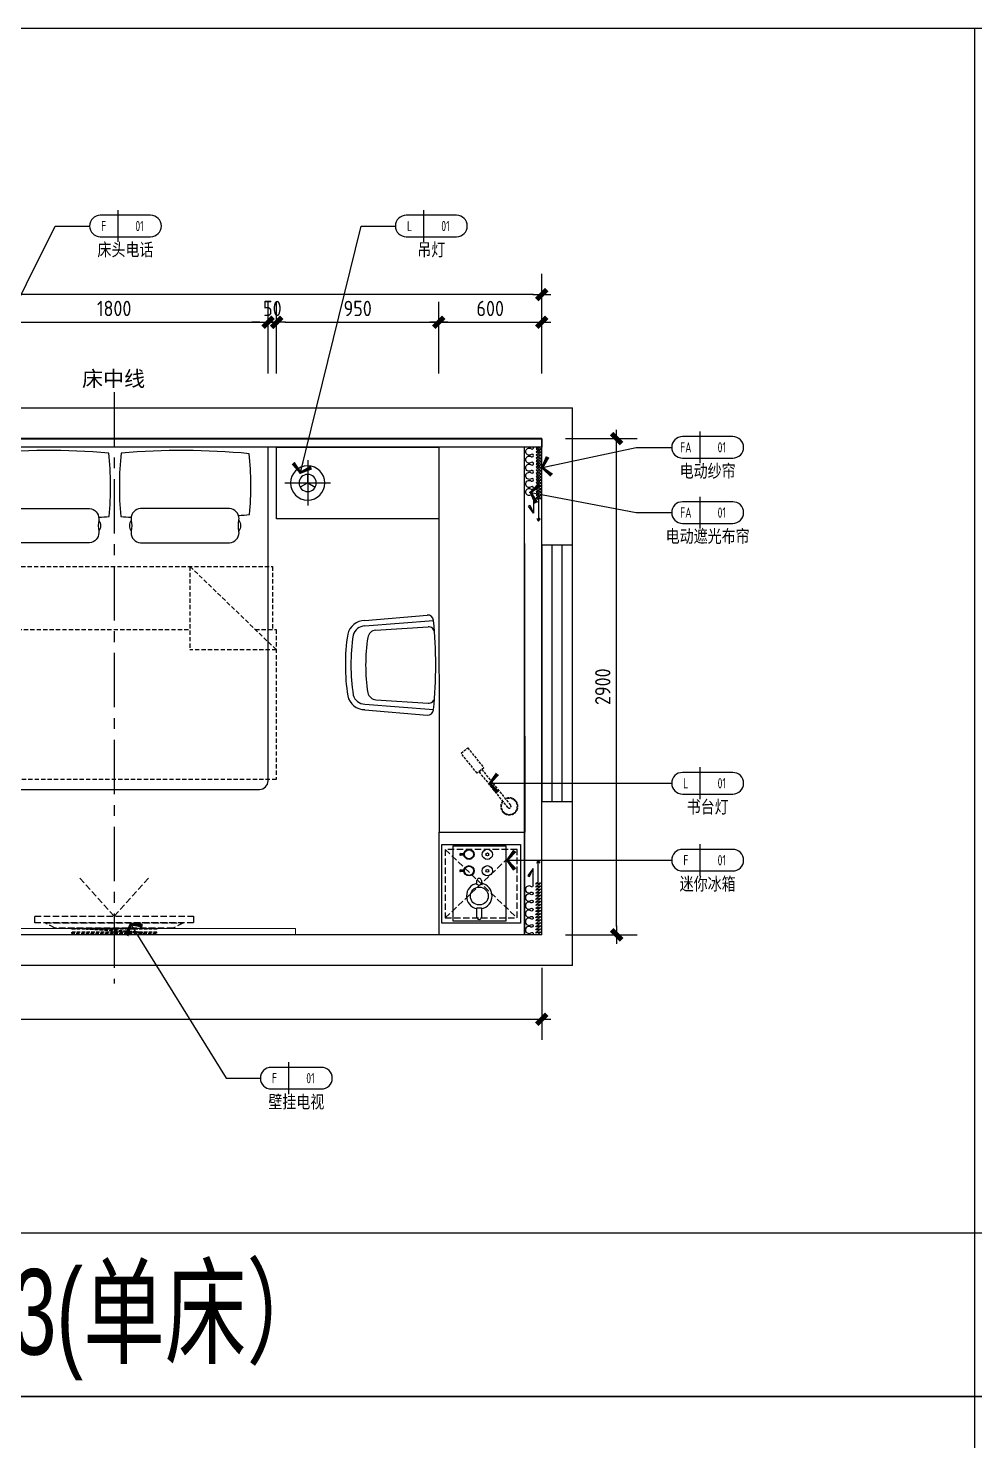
# Model space of a CAD drawing. Extents: x 220391 to 385981, y 332279 to 483868.
# Drawn here: x 250264 to 255798, y 475612 to 483868 of the extents above; entities that cross this region are included whole.
import ezdxf
from ezdxf.enums import TextEntityAlignment as Align

# ---------------------------------------------------------------- set-up
doc = ezdxf.new("R2010")
doc.units = 0
doc.header["$MEASUREMENT"] = 0
for name, pattern in [('ACAD_ISO03W100', [30, 12, -18]), ('CENTER', [50.8, 31.75, -6.35, 6.35, -6.35]), ('DOM-虚线', [0.35, 0.25, -0.1]), ('HIDDEN', [0.375, 0.25, -0.125, 0, 0])]:
    doc.linetypes.add(name, pattern=pattern)
for name, color, linetype in [('0-索引文字', 50, 'Continuous'), ('2主物线', 197, 'Continuous'), ('EL-造型看线-特细(0.07)-DOM', 8, 'Continuous'), ('F-固定家具(0.25)-DOM', 2, 'Continuous'), ('F-平面灯具(0.15)-DOM', 1, 'Continuous'), ('F-活动家私(0.25)-DOM', 51, 'Continuous'), ('F-窗帘(0.12)-DOM', 120, 'Continuous'), ('SH-文字', 50, 'Continuous'), ('墙体', 4, 'Continuous'), ('墙壁', 160, 'Continuous')]:
    doc.layers.add(name, color=color, linetype=linetype)
doc.layers.add('卫生器具', color=7, linetype='Continuous', lineweight=15)
doc.styles.add('DOM-romans.shx', font='dim.shx')
doc.styles.add('MtXpl_', font='')
doc.styles.add('st', font='', dxfattribs={"width": 0.7})
doc.styles.add('家具平面底图$0$st', font='')
doc.styles.get('MtXpl_').set_extended_font_data('YouYuan')
doc.styles.get('st').set_extended_font_data('SimSun')
doc.styles.get('家具平面底图$0$st').set_extended_font_data('YouYuan')
doc.dimstyles.new('DOM_DIM_1 80', dxfattribs={"dimscale": 60, "dimtxt": 1.5, "dimasz": 0.8, "dimexe": 2, "dimexo": 1.5, "dimgap": 0.6, "dimtad": 1, "dimdec": 0, "dimrnd": 5, "dimzin": 12, "dimdsep": 46, "dimtxsty": 'DOM-romans.shx', "dimblk": 'DOM_Dimension_Tick', "dimcen": 0.125, "dimclrd": 44, "dimclre": 44, "dimclrt": 50, "dimadec": 0, "dimazin": 0, "dimtfac": 1, "dimtdec": 0, "dimtix": 1, "dimtmove": 2, "dimatfit": 3, "dimldrblk": 'DOM_Leader_Arrow', "dimfxl": 0, "dimtvp": 1, "dimtolj": 1, "dimtzin": 0, "dimarcsym": 0})

# ---------------------------------------------------------------- blocks, each defined once
blk = doc.blocks.new('eahrhrhh')
at = {"color": 1}
blk.add_wipeout([(-900, 0), (900, 0), (900, -696.9), (926.1, -696.9), (926.1, -1065.3), (947.8, -1065.3), (947.8, -1942.7), (900, -1942.7), (900, -1950), (898.6, -1961.8), (893.2, -1975.1), (885.4, -1985.4), (874.4, -1993.6), (861.8, -1998.6), (850, -2000), (837.3, -2000), (-850, -2000), (-866.5, -1997.2), (-878.4, -1991.2), (-885.4, -1985.4), (-893.5, -1974.6), (-897.6, -1965.4), (-899.5, -1956.8), (-900, -1950)], dxfattribs=at)
at = {"color": 8, "linetype": 'HIDDEN', "ltscale": 100}
for p in [(443.2, -696.9), (947.8, -1184)]:
    blk.add_line(p, (443.2, -1184), dxfattribs=at)
blk.add_lwpolyline([(-900, 0), (-900, -1950, 0.414214), (-850, -2000), (850, -2000, 0.414214), (900, -1950), (900, 0)], format="xyb", close=True)
at = {"color": 8}
for points in [[(-144.6, -559), (-665.9, -559, -0.392708), (-720.9, -499.8, -0.035252), (-720.3, -491.5, 0.092308), (-720.3, -426.5, -0.035252), (-720.9, -418.1, -0.392708), (-665.9, -359), (-144.6, -359, -0.392708), (-89.7, -418.1, -0.035252), (-90.3, -426.5, 0.092308), (-90.3, -491.5, -0.035252), (-89.7, -499.8, -0.392708), (-144.6, -559, 27.022466)], [(153.7, -559), (675, -559, 0.392708), (729.9, -499.8, 0.035252), (729.3, -491.5, -0.092308), (729.3, -426.5, 0.035252), (729.9, -418.1, 0.392708), (675, -359), (153.7, -359, 0.392708), (98.8, -418.1, 0.035252), (99.3, -426.5, -0.092308), (99.3, -491.5, 0.035252), (98.8, -499.8, 0.392708), (153.7, -559, -27.022466)], [(-720.3, -426.5, 0.307692), (-720.3, -491.5, -1.888889)], [(-90.3, -426.5, -0.307692), (-90.3, -491.5, 1.888889)], [(99.3, -426.5, 0.307692), (99.3, -491.5, -1.888889)], [(729.3, -426.5, -0.307692), (729.3, -491.5, 1.888889)]]:
    blk.add_lwpolyline(points, format="xyb", dxfattribs=at)
at = {"color": 8, "linetype": 'HIDDEN', "ltscale": 100}
for points in [[(-918.8, -1065.3), (-918.8, -696.9), (926.1, -696.9), (926.1, -1065.3)], [(443.2, -696.9), (947.8, -1184)], [(824.8, -1065.3), (947.8, -1065.3), (947.8, -1942.7), (-940.5, -1942.7), (-940.5, -1065.3), (443.2, -1065.3)]]:
    blk.add_lwpolyline(points, dxfattribs=at)
at = {"color": 8}
for centre, radius, start, end in [((1123, -224.7), 1912.9, 174.39105, 185.04685), ((-384.8, -4244.7), 4225.5, 85.19831, 95.37714), ((-1934.1, -229), 1912.9, 354.72401, 5.85099), ((1943.1, -229), 1912.9, 174.14901, 185.27599), ((393.9, -4244.7), 4225.5, 84.62286, 94.80169), ((-1113.9, -224.7), 1912.9, 354.95315, 5.60895), ((-368.5, 3293.2), 3709.4, 263.5905, 264.59393), ((-318.5, 3293.2), 3709.4, 273.52528, 274.47157), ((327.5, 3293.2), 3709.4, 265.52843, 266.47472), ((377.5, 3293.2), 3709.4, 275.40607, 276.4095)]:
    blk.add_arc(centre, radius, start, end, dxfattribs=at)
at = {"layer": 'F-活动家私(0.25)-DOM', "color": 8, "style": '家具平面底图$0$st', "width": 0.8}
blk.add_text('1800*2000', height=100, rotation=270, dxfattribs=at).set_placement((-782.2, -1507.5), align=Align.MIDDLE_CENTER)
blk = doc.blocks.new('A$C3f9b4c59')
at = {"layer": 'F-活动家私(0.25)-DOM'}
blk.add_blockref('eahrhrhh', (0, 0), dxfattribs=at)
blk = doc.blocks.new('A$C487077fa')
at = {"color": 53}
for p, q in [((-415.3, 260.9), (-50.8, 292.3)), ((-414.9, 228.3), (-13.2, 260.7)), ((-414.9, -228.3), (-13.2, -260.7)), ((-415.3, -260.9), (-50.8, -292.3))]:
    blk.add_line(p, q, dxfattribs=at)
at = {"color": 8}
for p, q in [((-352.5, 203), (-44.7, 223.2)), ((-350.1, -203.2), (-44.7, -223.2))]:
    blk.add_line(p, q, dxfattribs=at)
at = {"color": 53}
for centre, radius, start, end in [((-414.3, 157.7), 103.2, 90.55398, 167.72857), ((-47.8, 257.7), 34.7, 5.82364, 95), ((-2574.6, 0), 2574.6, 0, 5.81254), ((647.6, 0), 1176.5, 171.21904, 188.83407), ((647.6, 0), 1143.9, 171.21904, 188.83407), ((-414.2, 157.5), 70.8, 90.53615, 165.96254), ((-2574.6, 0), 2574.6, 354.18746, 0), ((-414.2, -157.5), 103.3, 192.92393, 269.41741), ((-414.1, -157.2), 71, 195.02359, 269.39601), ((-47.8, -257.7), 34.7, 265, 354.17636)]:
    blk.add_arc(centre, radius, start, end, dxfattribs=at)
at = {"color": 8}
for centre, radius, start, end in [((-348.8, 153.6), 49.6, 94.26021, 170.81167), ((-41.7, 188.6), 34.7, 4.25834, 95), ((647.6, 0), 1057.7, 171.21904, 188.83407), ((-344, -148), 55.5, 195.00779, 263.66303), ((-41.7, -188.6), 34.7, 265, 355.74166)]:
    blk.add_arc(centre, radius, start, end, dxfattribs=at)
blk = doc.blocks.new('dfsgdgfaag')
at = {"layer": 'EL-造型看线-特细(0.07)-DOM', "color": 250, "linetype": 'DOM-虚线', "ltscale": 80}
for p, q in [((-158.7, -6), (158.2, -30)), ((-158.2, 0), (158.7, -24))]:
    blk.add_line(p, q, dxfattribs=at)
for points in [[(-250, -6), (250, -6), (250, 0), (-250, 0)], [(250, -30), (-250, -30), (-250, -24), (250, -24)]]:
    blk.add_lwpolyline(points, close=True, dxfattribs=at)
for centre, radius in [((-158.4, -3), 5), ((-158.4, -3), 3), ((158.4, -27), 5), ((158.4, -27), 3)]:
    blk.add_circle(centre, radius, dxfattribs=at)
blk = doc.blocks.new('A$Cb127100c')
at = {"layer": 'F-固定家具(0.25)-DOM', "color": 8, "linetype": 'DOM-虚线', "ltscale": 150}
for q in [(-204.8, 226.9), (204.8, 226.9)]:
    blk.add_line((0, 0), q, dxfattribs=at)
for points in [[(-464.5, 0), (464.5, 0), (464.5, -40), (-464.5, -40)], [(-404.5, -40), (404.5, -40), (344.5, -70), (-344.5, -70)]]:
    blk.add_lwpolyline(points, close=True, dxfattribs=at)
at = {"layer": 'EL-造型看线-特细(0.07)-DOM', "color": 250, "rotation": 180}
blk.add_blockref('dfsgdgfaag', (0, -100), dxfattribs=at)
blk = doc.blocks.new('做成ACAD TuKuai0337')
at = {"color": 57, "linetype": 'Continuous'}
for points in [[(0, 193), (0, -193)], [(193, 0), (-193, 0)], [(0, 0), (0, 73)]]:
    blk.add_lwpolyline(points, dxfattribs=at)
at = {"color": 58, "linetype": 'Continuous'}
for points in [[(0, 0), (-63, -36)], [(0, 0), (63, -36)]]:
    blk.add_lwpolyline(points, dxfattribs=at)
at = {"linetype": 'Continuous'}
blk.add_circle((0, 0), 146, dxfattribs=at)
at = {"color": 57, "linetype": 'Continuous'}
blk.add_circle((0, 0), 72.9, dxfattribs=at)
blk = doc.blocks.new('ehrhhh')
at = {"color": 0}
for p, q in [((304158.8, 466871.5), (304158.8, 474869.8)), ((292356.6, 467829.6), (315961.1, 467829.6))]:
    blk.add_line(p, q, dxfattribs=at)
blk.add_lwpolyline([(292356.6, 474869.8), (315961.1, 474869.8), (315961.1, 466871.5), (292356.6, 466871.5)], close=True, dxfattribs=at)
blk = doc.blocks.new('DOM_Dimension_Tick')
at = {"color": 0, "linetype": 'ByBlock'}
for p, q in [((-1.09, 0), (0, 0)), ((0, 0), (1.09, 0))]:
    blk.add_line(p, q, dxfattribs=at)
at = {"color": 0, "linetype": 'Continuous', "const_width": 0.608}
blk.add_lwpolyline([(-0.61, -0.61), (0.61, 0.61)], dxfattribs=at)
blk = doc.blocks.new('*D531')
at = {"color": 44, "lineweight": -2, "transparency": 16777216}
for p, q in [((249866.1, 482268.9), (249866.1, 482269.2)), ((251666.1, 482268.9), (251666.1, 482269.2)), ((249914.1, 482149.2), (251618.1, 482149.2))]:
    blk.add_line(p, q, dxfattribs=at)
at = {"layer": 'Defpoints', "color": 0, "transparency": 16777216}
for p in [(251666.1, 482149.2), (249866.1, 481419.2, 1044096.2), (251666.1, 481419.2, 1044096.2)]:
    blk.add_point(p, dxfattribs=at)
at = {"color": 44, "lineweight": -2, "transparency": 16777216, "xscale": 48, "yscale": 48, "zscale": 48, "rotation": 180}
blk.add_blockref('DOM_Dimension_Tick', (249866.1, 482149.2), dxfattribs=at)
at = {"color": 44, "lineweight": -2, "transparency": 16777216, "xscale": 48, "yscale": 48, "zscale": 48}
blk.add_blockref('DOM_Dimension_Tick', (251666.1, 482149.2), dxfattribs=at)
at = {"color": 50, "transparency": 16777216, "insert": (250766.1, 482230.2), "char_height": 90, "attachment_point": 5, "style": 'DOM-romans.shx'}
blk.add_mtext('\\A1;1800', dxfattribs=at)
blk = doc.blocks.new('DOM_Leader_Arrow')
at = {"color": 0, "linetype": 'ByBlock'}
blk.add_line((0, 0), (-1.5, 0), dxfattribs=at)
for points in [[(-1.29, 1), (-0.89, 1.28), (-0.36, 0), (0, 0)], [(-1.29, -1), (-0.89, -1.28), (-0.36, 0), (0, 0)]]:
    blk.add_solid(points, dxfattribs=at)
blk = doc.blocks.new('*D532')
at = {"color": 44, "lineweight": -2, "transparency": 16777216}
for p, q in [((251716.1, 482268.9), (251716.1, 482269.2)), ((252663.9, 482268.9), (252663.9, 482269.2)), ((251764.1, 482149.2), (252615.9, 482149.2))]:
    blk.add_line(p, q, dxfattribs=at)
at = {"layer": 'Defpoints', "color": 0, "transparency": 16777216}
for p in [(252663.9, 482149.2), (251716.1, 481419.2, 1044096.2), (252663.9, 481419.2, 1044096.2)]:
    blk.add_point(p, dxfattribs=at)
at = {"color": 44, "lineweight": -2, "transparency": 16777216, "xscale": 48, "yscale": 48, "zscale": 48, "rotation": 180}
blk.add_blockref('DOM_Dimension_Tick', (251716.1, 482149.2), dxfattribs=at)
at = {"color": 44, "lineweight": -2, "transparency": 16777216, "xscale": 48, "yscale": 48, "zscale": 48}
blk.add_blockref('DOM_Dimension_Tick', (252663.9, 482149.2), dxfattribs=at)
at = {"color": 50, "transparency": 16777216, "insert": (252190, 482230.2), "char_height": 90, "attachment_point": 5, "style": 'DOM-romans.shx'}
blk.add_mtext('\\A1;950', dxfattribs=at)
blk = doc.blocks.new('*D533')
at = {"color": 44, "lineweight": -2, "transparency": 16777216}
for p, q in [((252663.9, 482268.9), (252663.9, 482269.2)), ((253266.2, 482268.9), (253266.2, 482269.2)), ((252711.9, 482149.2), (253218.2, 482149.2))]:
    blk.add_line(p, q, dxfattribs=at)
at = {"layer": 'Defpoints', "color": 0, "transparency": 16777216}
for p in [(253266.2, 482149.2), (253266.2, 481453.2, 1044096.2), (252663.9, 481419.2, 1044096.2)]:
    blk.add_point(p, dxfattribs=at)
at = {"color": 44, "lineweight": -2, "transparency": 16777216, "xscale": 48, "yscale": 48, "zscale": 48, "rotation": 180}
blk.add_blockref('DOM_Dimension_Tick', (252663.9, 482149.2), dxfattribs=at)
at = {"color": 44, "lineweight": -2, "transparency": 16777216, "xscale": 48, "yscale": 48, "zscale": 48}
blk.add_blockref('DOM_Dimension_Tick', (253266.2, 482149.2), dxfattribs=at)
at = {"color": 50, "transparency": 16777216, "insert": (252965, 482230.2), "char_height": 90, "attachment_point": 5, "style": 'DOM-romans.shx'}
blk.add_mtext('\\A1;600', dxfattribs=at)
blk = doc.blocks.new('*D534')
at = {"color": 44, "lineweight": -2, "transparency": 16777216}
for p, q in [((246716.2, 482431.3), (246716.2, 482431.7)), ((253266.2, 482431.3), (253266.2, 482431.7)), ((253218.2, 482311.7), (246764.2, 482311.7))]:
    blk.add_line(p, q, dxfattribs=at)
at = {"layer": 'Defpoints', "color": 0, "transparency": 16777216}
for p in [(246716.2, 482311.7), (246716.2, 481469.2, 1044096.2), (253266.2, 481469.2, 1044096.2)]:
    blk.add_point(p, dxfattribs=at)
at = {"color": 44, "lineweight": -2, "transparency": 16777216, "xscale": 48, "yscale": 48, "zscale": 48, "rotation": 180}
blk.add_blockref('DOM_Dimension_Tick', (246716.2, 482311.7), dxfattribs=at)
at = {"color": 44, "lineweight": -2, "transparency": 16777216, "xscale": 48, "yscale": 48, "zscale": 48}
blk.add_blockref('DOM_Dimension_Tick', (253266.2, 482311.7), dxfattribs=at)
at = {"color": 50, "transparency": 16777216, "insert": (249991.2, 482392.7), "char_height": 90, "attachment_point": 5, "style": 'DOM-romans.shx'}
blk.add_mtext('\\A1;6550', dxfattribs=at)
blk = doc.blocks.new('*D535')
at = {"color": 44, "lineweight": -2, "transparency": 16777216}
for p, q in [((253823.9, 481469.2), (253824.1, 481469.2)), ((253704.1, 478617.2), (253704.1, 481421.2)), ((253823.9, 478569.2), (253824.1, 478569.2))]:
    blk.add_line(p, q, dxfattribs=at)
at = {"layer": 'Defpoints', "color": 0, "transparency": 16777216}
for p in [(253266.2, 481469.2, 1044096.2), (253704.1, 481469.2), (253266.2, 478569.2, 1044096.2)]:
    blk.add_point(p, dxfattribs=at)
at = {"color": 44, "lineweight": -2, "transparency": 16777216, "xscale": 48, "yscale": 48, "zscale": 48}
for p, rotation in [((253704.1, 481469.2), 90), ((253704.1, 478569.2), 270)]:
    blk.add_blockref('DOM_Dimension_Tick', p, dxfattribs=dict(at, rotation=rotation))
at = {"color": 50, "transparency": 16777216, "insert": (253623.1, 480019.2), "char_height": 90, "attachment_point": 5, "rotation": 90, "style": 'DOM-romans.shx'}
blk.add_mtext('\\A1;2900', dxfattribs=at)
blk = doc.blocks.new('*D536')
at = {"color": 44, "lineweight": -2, "transparency": 16777216}
for p, q in [((246764.1, 478075.7), (253218.2, 478075.7)), ((246716.1, 477955.9), (246716.1, 477955.7)), ((253266.2, 477955.9), (253266.2, 477955.7))]:
    blk.add_line(p, q, dxfattribs=at)
at = {"layer": 'Defpoints', "color": 0, "transparency": 16777216}
for p in [(246716.1, 478569.2, 1044096.2), (253266.2, 478569.2, 1044096.2), (253266.2, 478075.7)]:
    blk.add_point(p, dxfattribs=at)
at = {"color": 44, "lineweight": -2, "transparency": 16777216, "xscale": 48, "yscale": 48, "zscale": 48, "rotation": 180}
blk.add_blockref('DOM_Dimension_Tick', (246716.1, 478075.7), dxfattribs=at)
at = {"color": 44, "lineweight": -2, "transparency": 16777216, "xscale": 48, "yscale": 48, "zscale": 48}
blk.add_blockref('DOM_Dimension_Tick', (253266.2, 478075.7), dxfattribs=at)
at = {"color": 50, "transparency": 16777216, "insert": (249991.1, 478156.7), "char_height": 90, "attachment_point": 5, "style": 'DOM-romans.shx'}
blk.add_mtext('\\A1;6550', dxfattribs=at)
blk = doc.blocks.new('A$C82975cfe')
at = {"color": 44}
blk.add_line((-300, 0), (120, 0), dxfattribs=at)
blk = doc.blocks.new('GFAGA')
at = {"layer": 'F-活动家私(0.25)-DOM', "color": 1, "linetype": 'DOM-虚线', "ltscale": 150}
for p, q in [((-420, 0), (0, 400)), ((-420, 400), (0, 0))]:
    blk.add_line(p, q, dxfattribs=at)
blk.add_lwpolyline([(-420, 0), (0, 0), (0, 400), (-420, 400)], close=True, dxfattribs=at)
blk = doc.blocks.new('A$C9f55a01e')
at = {"layer": 'F-活动家私(0.25)-DOM', "color": 8}
blk.add_lwpolyline([(480, 480), (480, 20), (20, 20), (20, 480)], close=True, dxfattribs=at)
blk.add_blockref('GFAGA', (459.9, 50), dxfattribs=at)
blk = doc.blocks.new('A$Cfbbf359a')
at = {"layer": 'F-平面灯具(0.15)-DOM', "linetype": 'DOM-虚线', "ltscale": 60}
blk.add_lwpolyline([(-385.4, 166.9), (-244.5, 115.6), (-261.6, 68.6), (-402.5, 119.9)], close=True, dxfattribs=at)
blk.add_lwpolyline([(-249.6, 101.5), (3.4, 9.4, -1), (-3.4, -9.4), (-256.5, 82.7)], format="xyb", close=True, dxfattribs=at)
for radius in [50, 47]:
    blk.add_arc((0, 0), radius, 171.53696, 148.46304, dxfattribs=at)
blk = doc.blocks.new('布帘及纱帘平面-DW')
at = {"layer": 'F-窗帘(0.12)-DOM', "color": 1, "linetype": 'Continuous'}
for p, q in [((-515, -32791), (-579, -32744)), ((-670, -32791), (-515, -32791)), ((-637, -32838), (-442, -32838))]:
    blk.add_line(p, q, dxfattribs=at)
at = {"layer": 'F-窗帘(0.12)-DOM', "color": 1, "linetype": 'Continuous', "flags": 128}
for points in [[(-965, -32792, -0.608416), (-976, -32771, 0.608416), (-1002, -32720, 0.608416), (-1029, -32771, -1.932003), (-1050, -32771, 0.608416), (-1076, -32720, 0.608416), (-1102, -32771, -0.608485), (-1113, -32792, -0.608485)], [(-670, -32791, -0.608416), (-681, -32771, 0.608416), (-707, -32720, 0.608416), (-733, -32771, -1.932003), (-754, -32771, 0.608416), (-781, -32720, 0.608416), (-807, -32771, -1.932003), (-828, -32771, 0.608416), (-855, -32720, 0.608416), (-881, -32771, -1.932003), (-902, -32771, 0.608416), (-928, -32720, 0.608416), (-955, -32771, -0.608416), (-965, -32792, 0.608416)]]:
    blk.add_lwpolyline(points, format="xyb", dxfattribs=at)
at = {"layer": 'F-窗帘(0.12)-DOM', "color": 1, "linetype": 'Continuous'}
for points in [[(-579, -32744), (-588, -32759), (-515, -32791)], [(-442, -32838), (-462, -32824), (-466, -32828), (-442, -32838)], [(-442, -32838), (-462, -32851), (-466, -32847), (-442, -32838)]]:
    blk.add_lwpolyline(points, dxfattribs=at)
at = {"layer": 'F-窗帘(0.12)-DOM', "color": 1, "linetype": 'Continuous', "extrusion": (0, 0, -1)}
for centre, start_param, end_param in [((-1106, -32838), 1.716714, 4.858306), ((-1092, -32838), -1.424879, 1.716714), ((-1078, -32838), 1.716714, 4.858306), ((-1064, -32838), -1.424879, 1.716714), ((-1050, -32838), 1.716714, 4.858306), ((-1036, -32838), -1.424879, 1.716714), ((-1022, -32838), 1.716714, 4.858306), ((-1008, -32838), -1.424879, 1.716714), ((-994, -32838), 1.716714, 4.858306), ((-980, -32838), -1.424879, 1.716714), ((-966, -32838), 1.716714, 4.858306), ((-952, -32838), -1.424879, 1.716714), ((-938, -32838), 1.716714, 4.858306), ((-924, -32838), -1.424879, 1.716714), ((-910, -32838), 1.716714, 4.858306), ((-896, -32838), -1.424879, 1.716714), ((-882, -32838), 1.716714, 4.858306), ((-868, -32838), -1.424879, 1.716714), ((-854, -32838), 1.716714, 4.858306), ((-840, -32838), -1.424879, 1.716714), ((-826, -32838), 1.716714, 4.858306), ((-812, -32838), -1.424879, 1.716714), ((-798, -32838), 1.716714, 4.858306), ((-784, -32838), -1.424879, 1.716714), ((-770, -32838), 1.716714, 4.858306), ((-756, -32838), -1.424879, 1.716714), ((-742, -32838), 1.716714, 4.858306), ((-728, -32838), -1.424879, 1.716714), ((-714, -32838), 1.716714, 4.858306), ((-700, -32838), -1.424879, 1.716714), ((-686, -32838), 1.716714, 4.858306), ((-672, -32838), -1.424879, 1.716714), ((-658, -32838), 1.716714, 4.858306), ((-644, -32838), -1.424879, 1.716714)]:
    blk.add_ellipse(centre, major_axis=(-12, 20.8), ratio=0.254545, start_param=start_param, end_param=end_param, dxfattribs=at)
blk = doc.blocks.new('A$Cc65caf1e')
at = {"layer": 'F-窗帘(0.12)-DOM', "color": 8, "rotation": 90}
blk.add_blockref('布帘及纱帘平面-DW', (-32858, 1097), dxfattribs=at)
blk = doc.blocks.new('DOM-立面家具标注符号-002')
blk.add_line((0, 3.1), (0, -3.1))
at = {"color": 150}
blk.add_lwpolyline([(-3.4, 2.1, 1), (-3.4, -2.1), (6.4, -2.1, 1), (6.4, 2.1)], format="xyb", close=True, dxfattribs=at)
at = {"style": 'st', "width": 0.8, "flags": 4}
blk.add_attdef('ITEM6', text='', height=2.5, dxfattribs=at).set_placement((-6, 0), align=Align.MIDDLE_RIGHT)
at = {"style": 'DOM-romans.shx', "width": 0.8}
for tag, flags, p in [('NUM1', 12, (-2.75, 0)), ('NUM2', 4, (4.25, 0)), ('NUM4', 4, (1.5, -4.6)), ('NUM5', 4, (1.5, -7.6))]:
    blk.add_attdef(tag, text='', height=2, dxfattribs=dict(at, flags=flags)).set_placement(p, align=Align.MIDDLE)
at = {"style": 'st', "width": 0.8, "flags": 4}
blk.add_attdef('NUM3', text='', height=2.5, dxfattribs=at).set_placement((9, 0), align=Align.MIDDLE_LEFT)
blk.add_attdef('NUM7', text='', height=2.5, dxfattribs=at).set_placement((1.5, -10.85), align=Align.MIDDLE_CENTER)
blk = doc.blocks.new('DOM-立面家具标注符号')
blk.add_line((0, 3.1), (0, -3.1))
at = {"color": 150}
blk.add_lwpolyline([(-3.4, 2.1, 1), (-3.4, -2.1), (6.4, -2.1, 1), (6.4, 2.1)], format="xyb", close=True, dxfattribs=at)
at = {"style": 'st', "width": 0.8, "flags": 4}
blk.add_attdef('ITEM5', text='', height=2.5, dxfattribs=at).set_placement((-6, 0), align=Align.MIDDLE_RIGHT)
at = {"style": 'DOM-romans.shx', "width": 0.8}
for tag, flags, p in [('NUM1', 12, (-2.75, 0)), ('NUM2', 4, (4.25, 0)), ('NUM4', 4, (1.5, -4.6))]:
    blk.add_attdef(tag, text='', height=2, dxfattribs=dict(at, flags=flags)).set_placement(p, align=Align.MIDDLE)
at = {"style": 'st', "width": 0.8, "flags": 4}
blk.add_attdef('NUM3', text='', height=2.5, dxfattribs=at).set_placement((9, 0), align=Align.MIDDLE_LEFT)
blk.add_attdef('NUM6', text='', height=2.5, dxfattribs=at).set_placement((1.5, -8.35), align=Align.MIDDLE_CENTER)
blk = doc.blocks.new('*D805')
at = {"color": 44, "lineweight": -2, "transparency": 16777216}
for p, q in [((251666.1, 482268.9), (251666.1, 482269.2)), ((251716.1, 482268.9), (251716.1, 482269.2)), ((251618.1, 482149.2), (251570.1, 482149.2)), ((251716.1, 482149.2), (251666.1, 482149.2)), ((251764.1, 482149.2), (251812.1, 482149.2))]:
    blk.add_line(p, q, dxfattribs=at)
at = {"layer": 'Defpoints', "color": 0, "transparency": 16777216}
for p in [(251666.1, 482149.2), (251666.1, 481353.5, 1044096.2), (251716.1, 481353.5, 1044096.2)]:
    blk.add_point(p, dxfattribs=at)
at = {"color": 44, "lineweight": -2, "transparency": 16777216, "xscale": 48, "yscale": 48, "zscale": 48}
blk.add_blockref('DOM_Dimension_Tick', (251666.1, 482149.2), dxfattribs=at)
at = {"color": 44, "lineweight": -2, "transparency": 16777216, "xscale": 48, "yscale": 48, "zscale": 48, "rotation": 180}
blk.add_blockref('DOM_Dimension_Tick', (251716.1, 482149.2), dxfattribs=at)
at = {"color": 50, "transparency": 16777216, "insert": (251691.1, 482230.2), "char_height": 90, "attachment_point": 5, "style": 'DOM-romans.shx'}
blk.add_mtext('\\A1;50', dxfattribs=at)

msp = doc.modelspace()

# ---------------------------------------------------------------- linework, layer by layer
at = {"color": 2}
for p, q in [((253168.4, 479169.2, 1044096.2), (253166.2, 481419.2, 1044096.2)), ((252663.9, 481019.2, 1044096.2), (252666.2, 479169.2, 1044096.2)), ((252666.2, 479169.2, 1044096.2), (253168.4, 479169.2, 1044096.2))]:
    msp.add_line(p, q, dxfattribs=at)
at = {"color": 3}
for p, q in [((253266.2, 480849.2, 1044096.2), (253267.4, 479349.2, 1044096.2)), ((253446.2, 479349.2, 1044096.2), (253446.2, 480849.2, 1044096.2))]:
    msp.add_line(p, q, dxfattribs=at)
at = {"color": 8}
for p, q in [((252791.6, 479044.6), (252811.3, 479044.6)), ((252811.3, 479034.1), (252791.6, 479034.1)), ((252791.6, 478948.8), (252811.3, 478948.8)), ((252811.3, 478938.3), (252791.6, 478938.3)), ((252887.4, 478864.1), (252887.4, 478885.6)), ((252913.2, 478885.6), (252913.2, 478864.1)), ((252887.4, 478727.6), (252913.2, 478727.6)), ((252887.4, 478671.6), (252887.4, 478727.6)), ((252913.2, 478727.6), (252913.2, 478671.6))]:
    msp.add_line(p, q, dxfattribs=at)
at = {"color": 2, "elevation": 1044096.2}
for points in [[(253266.1, 481419.2), (249386.1, 481419.2), (249386.1, 481469.1), (253266.1, 481469.1)], [(252666.2, 478569.2), (252666.2, 479169.2), (253166.1, 479169.2), (253166.2, 478569.2)]]:
    msp.add_lwpolyline(points, close=True, dxfattribs=at)
at = {"color": 4, "elevation": 1044096.2}
msp.add_lwpolyline([(253266.2, 478569.2), (253266.2, 481437.2)], dxfattribs=at)
at = {"color": 8, "elevation": 1044096.2}
msp.add_lwpolyline([(253166.2, 478569.2), (253166.2, 481419.2)], dxfattribs=at)
at = {"color": 2, "elevation": 1044096.2}
msp.add_lwpolyline([(252666.2, 479169.2), (253166.1, 479169.2), (253166.2, 478569.2), (252666.2, 478569.2)], dxfattribs=at)
at = {"color": 8}
msp.add_lwpolyline([(252748.6, 479089.6), (253055.9, 479089.6), (253055.9, 478649.1), (252748.6, 478649.1)], close=True, dxfattribs=at)
for centre, radius in [((252840.8, 479039.3), 30), ((252840.8, 479039.3), 27), ((252948, 479039.3), 30), ((252948, 479039.3), 8.16), ((252840.8, 478943.6), 30), ((252840.8, 478943.6), 27), ((252948, 478943.6), 30), ((252948, 478943.6), 8.16), ((252901, 478795.9), 52.3)]:
    msp.add_circle(centre, radius, dxfattribs=at)
for centre, radius, start, end in [((252791.6, 479039.3), 5.24, 90, 270), ((252791.6, 478943.6), 5.24, 90, 270), ((252901, 478795.9), 75, 100.46434, 259.53566), ((252900.3, 478885.6), 12.9, 0, 180), ((252901, 478795.9), 75, 279.40875, 80.59125), ((252900.3, 478882.7), 22.6, 235.04451, 304.95549), ((252900.3, 478671.6), 12.9, 180, 0)]:
    msp.add_arc(centre, radius, start, end, dxfattribs=at)
at = {"layer": '2主物线', "color": 3}
for p, q in [((253326.2, 479349.2, 1044096.2), (253326.2, 480849.2, 1044096.2)), ((253386.2, 479349.2, 1044096.2), (253386.2, 480849.2, 1044096.2))]:
    msp.add_line(p, q, dxfattribs=at)
at = {"layer": '卫生器具', "color": 1, "ltscale": 10, "elevation": 1044096.2}
msp.add_lwpolyline([(249386.1, 478605.2), (251826.6, 478605.2), (251826.6, 478569.2), (249386.1, 478569.2)], close=True, dxfattribs=at)
at = {"layer": '墙体'}
for p, q in [((247666.1, 481649.2, 1044096.2), (253446.2, 481649.2, 1044096.2)), ((253446.2, 480849.2, 1044096.2), (253446.2, 481649.2, 1044096.2)), ((253266.2, 481469.2, 1044096.2), (249386.2, 481469.2, 1044096.2)), ((253266.2, 481437.2, 1044096.2), (253266.2, 481469.2, 1044096.2)), ((253266.2, 480849.2, 1044096.2), (253446.2, 480849.2, 1044096.2)), ((253266.2, 478569.2, 1044096.2), (253266.2, 479349.2, 1044096.2)), ((253266.2, 479349.2, 1044096.2), (253446.2, 479349.2, 1044096.2)), ((253446.2, 478389.2, 1044096.2), (253446.2, 479349.2, 1044096.2)), ((253266.2, 478569.2, 1044096.2), (246716.1, 478569.2, 1044096.2)), ((253446.2, 478389.2, 1044096.2), (246536.1, 478389.2, 1044096.2))]:
    msp.add_line(p, q, dxfattribs=at)

# ---------------------------------------------------------------- block references
at = {"color": 4}
for name, p, rotation in [('A$C82975cfe', (253266.2, 482311.7), 90.00000000000001), ('A$C82975cfe', (251666.1, 482149.2), 90.00000000000001), ('A$C82975cfe', (251716.1, 482149.2), 90.00000000000001), ('A$C82975cfe', (252663.9, 482149.2), 90.00000000000001), ('A$C82975cfe', (253266.2, 482149.2), 90.00000000000001), ('A$Cfbbf359a', (253076.5, 479319.5), 328.796135293141)]:
    msp.add_blockref(name, p, dxfattribs=dict(at, rotation=rotation))
at = {"color": 4, "xscale": -1}
for p, rotation in [((253704.1, 481469.2), 180), ((253704.1, 478569.2), 180), ((253266.2, 478075.7), 90)]:
    msp.add_blockref('A$C82975cfe', p, dxfattribs=dict(at, rotation=rotation))
at = {"color": 4, "xscale": -0.6400000000000001, "yscale": 0.6400000000000001, "zscale": 0.6400000000000001, "rotation": 180}
msp.add_blockref('A$Cc65caf1e', (253260.7, 481407, 1044096.2), dxfattribs=at)
at = {"color": 4}
for name, p in [('A$C487077fa', (252646.6, 480145.9)), ('A$C9f55a01e', (252661.7, 478617.8, 1044096.2)), ('ehrhhh', (-48360.7, 1000))]:
    msp.add_blockref(name, p, dxfattribs=at)
at = {"color": 4, "xscale": 0.6400000000000001, "yscale": 0.6400000000000001, "zscale": 0.6400000000000001}
msp.add_blockref('A$Cc65caf1e', (253258.6, 478584.5, 1044096.2), dxfattribs=at)
at = {"color": 1}
msp.add_blockref('A$Cb127100c', (250766.1, 478678.2, 1044096.2), dxfattribs=at)
at = {"layer": '0-索引文字'}
ref = msp.add_blockref('DOM-立面家具标注符号-002', (250786.9, 482712.1), dxfattribs=dict(at, xscale=30, yscale=30, zscale=30))
ref.add_attrib('NUM1', 'F', dxfattribs={"layer": '0', "height": 60, "style": 'DOM-romans.shx', "width": 0.8}).set_placement((250704.4, 482712.1), align=Align.MIDDLE)
ref.add_attrib('NUM2', '01', dxfattribs={"layer": '0', "height": 60, "style": 'DOM-romans.shx', "width": 0.8}).set_placement((250914.4, 482712.1), align=Align.MIDDLE)
ref.add_attrib('NUM7', '床头电话', dxfattribs={"layer": '0', "height": 75, "style": 'st', "width": 0.8}).set_placement((250831.9, 482574.1), align=Align.MIDDLE_CENTER)
ref = msp.add_blockref('DOM-立面家具标注符号-002', (252575.7, 482712.1), dxfattribs=dict(at, xscale=30, yscale=30, zscale=30))
ref.add_attrib('NUM1', 'L', dxfattribs={"layer": '0', "height": 60, "style": 'DOM-romans.shx', "width": 0.8}).set_placement((252493.2, 482712.1), align=Align.MIDDLE)
ref.add_attrib('NUM2', '01', dxfattribs={"layer": '0', "height": 60, "style": 'DOM-romans.shx', "width": 0.8}).set_placement((252703.2, 482712.1), align=Align.MIDDLE)
ref.add_attrib('NUM7', '吊灯', dxfattribs={"layer": '0', "height": 75, "style": 'st', "width": 0.8}).set_placement((252620.7, 482574.1), align=Align.MIDDLE_CENTER)
ref = msp.add_blockref('DOM-立面家具标注符号-002', (254191.3, 481418.2, 1044096.2), dxfattribs=dict(at, xscale=30, yscale=30, zscale=30))
ref.add_attrib('NUM1', 'FA', dxfattribs={"layer": '0', "height": 60, "style": 'DOM-romans.shx', "width": 0.8}).set_placement((254108.8, 481418.2, 1044096.2), align=Align.MIDDLE)
ref.add_attrib('NUM2', '01', dxfattribs={"layer": '0', "height": 60, "style": 'DOM-romans.shx', "width": 0.8}).set_placement((254318.8, 481418.2, 1044096.2), align=Align.MIDDLE)
ref.add_attrib('NUM7', '电动纱帘', dxfattribs={"layer": '0', "height": 75, "style": 'st', "width": 0.8}).set_placement((254236.3, 481280.2, 1044096.2), align=Align.MIDDLE_CENTER)
ref = msp.add_blockref('DOM-立面家具标注符号-002', (254191.3, 481037.1, 1044096.2), dxfattribs=dict(at, xscale=30, yscale=30, zscale=30))
ref.add_attrib('NUM1', 'FA', dxfattribs={"layer": '0', "height": 60, "style": 'DOM-romans.shx', "width": 0.8}).set_placement((254108.8, 481037.1, 1044096.2), align=Align.MIDDLE)
ref.add_attrib('NUM2', '01', dxfattribs={"layer": '0', "height": 60, "style": 'DOM-romans.shx', "width": 0.8}).set_placement((254318.8, 481037.1, 1044096.2), align=Align.MIDDLE)
ref.add_attrib('NUM7', '电动遮光布帘', dxfattribs={"layer": '0', "height": 75, "style": 'st', "width": 0.8}).set_placement((254236.3, 480899.1, 1044096.2), align=Align.MIDDLE_CENTER)
ref = msp.add_blockref('DOM-立面家具标注符号', (254191.3, 479455.1), dxfattribs=dict(at, xscale=30, yscale=30, zscale=30))
ref.add_attrib('NUM1', 'L', dxfattribs={"layer": '0', "height": 60, "style": 'DOM-romans.shx', "width": 0.8}).set_placement((254108.8, 479455.1), align=Align.MIDDLE)
ref.add_attrib('NUM2', '01', dxfattribs={"layer": '0', "height": 60, "style": 'DOM-romans.shx', "width": 0.8}).set_placement((254318.8, 479455.1), align=Align.MIDDLE)
ref.add_attrib('NUM6', '书台灯', dxfattribs={"layer": '0', "height": 75, "style": 'st', "width": 0.8}).set_placement((254236.3, 479317.1), align=Align.MIDDLE_CENTER)
ref = msp.add_blockref('DOM-立面家具标注符号-002', (254191.3, 479005.1), dxfattribs=dict(at, xscale=30, yscale=30, zscale=30))
ref.add_attrib('NUM1', 'F', dxfattribs={"layer": '0', "height": 60, "style": 'DOM-romans.shx', "width": 0.8}).set_placement((254108.8, 479005.1), align=Align.MIDDLE)
ref.add_attrib('NUM2', '01', dxfattribs={"layer": '0', "height": 60, "style": 'DOM-romans.shx', "width": 0.8}).set_placement((254318.8, 479005.1), align=Align.MIDDLE)
ref.add_attrib('NUM7', '迷你冰箱', dxfattribs={"layer": '0', "height": 75, "style": 'st', "width": 0.8}).set_placement((254236.3, 478867.1), align=Align.MIDDLE_CENTER)
ref = msp.add_blockref('DOM-立面家具标注符号-002', (251786.1, 477731.1, 1044096.2), dxfattribs=dict(at, xscale=30, yscale=30, zscale=30))
ref.add_attrib('NUM1', 'F', dxfattribs={"layer": '0', "height": 60, "style": 'DOM-romans.shx', "width": 0.8}).set_placement((251703.6, 477731.1, 1044096.2), align=Align.MIDDLE)
ref.add_attrib('NUM2', '01', dxfattribs={"layer": '0', "height": 60, "style": 'DOM-romans.shx', "width": 0.8}).set_placement((251913.6, 477731.1, 1044096.2), align=Align.MIDDLE)
ref.add_attrib('NUM7', '壁挂电视', dxfattribs={"layer": '0', "height": 75, "style": 'st', "width": 0.8}).set_placement((251831.1, 477593.1, 1044096.2), align=Align.MIDDLE_CENTER)
at = {"layer": 'F-活动家私(0.25)-DOM', "xscale": -0.6872852233676977, "yscale": 0.6872852233676977, "zscale": 0.6872852233676977}
msp.add_blockref('做成ACAD TuKuai0337', (251897.5, 481210.2, 1044096.2), dxfattribs=at)

# ---------------------------------------------------------------- texts
at = {"color": 50, "insert": (250762.5, 481814.5, 1044096.2), "char_height": 90, "attachment_point": 5, "style": 'DOM-romans.shx'}
msp.add_mtext('\\A1;{\\fSimSun|b0|i0|c134|p2;床中线}', dxfattribs=at)
at = {"layer": 'SH-文字', "color": 50, "style": 'MtXpl_', "width": 0.7}
msp.add_text('标准房型3(单床）', height=500, dxfattribs=at).set_placement((248258.6, 476115.1))

# ---------------------------------------------------------------- dimensions: what is measured, and where the dimension line sits
at = {"color": 4}
for base, p1, p2, picture, middle in [((246716.2, 482311.7), (253266.2, 481469.2, 1044096.2), (246716.2, 481469.2, 1044096.2), '*D534', (249991.2, 482392.7)), ((253266.2, 482149.2), (252663.9, 481419.2, 1044096.2), (253266.2, 481453.2, 1044096.2), '*D533', (252965, 482230.2)), ((253266.2, 478075.7), (246716.1, 478569.2, 1044096.2), (253266.2, 478569.2, 1044096.2), '*D536', (249991.1, 478156.7))]:
    dim = msp.add_linear_dim(base=base, p1=p1, p2=p2, dimstyle='DOM_DIM_1 80', dxfattribs=at)
    dim.commit()
    dim.dimension.update_dxf_attribs({"geometry": picture, "text_midpoint": middle})
dim = msp.add_linear_dim(base=(253704.1, 481469.2), p1=(253266.2, 478569.2, 1044096.2), p2=(253266.2, 481469.2, 1044096.2), angle=90, dimstyle='DOM_DIM_1 80', dxfattribs=at)
dim.commit()
dim.dimension.update_dxf_attribs({"geometry": '*D535', "text_midpoint": (253623.1, 480019.2)})

# ---------------------------------------------------------------- leaders
for points in [[(251853.2, 481262.7), (252210.7, 482712.1), (252410.7, 482712.1)], [(253261.2, 481298.2, 1044096.2), (253818.3, 481418.2, 1044096.2), (254026.3, 481418.2, 1044096.2)], [(253193.3, 481157.2, 1044096.2), (253818.3, 481037.1, 1044096.2), (254026.3, 481037.1, 1044096.2)], [(252954.6, 479455.1), (254026.3, 479455.1)], [(253055.9, 479005.1), (254026.3, 479005.1)], [(250857.8, 478638.2, 1044096.2), (251421.1, 477731.1, 1044096.2), (251621.1, 477731.1, 1044096.2)]]:
    msp.add_leader(points, dimstyle='DOM_DIM_1 80', override={"dimgap": 0.6, "dimtad": 0}, dxfattribs=at)

# ---------------------------------------------------------------- next in the draw order: block references
at = {"layer": '墙壁', "color": 4, "linetype": 'ACAD_ISO03W100'}
msp.add_blockref('A$C3f9b4c59', (250766.1, 481419.2, 1044096.2), dxfattribs=at)

# ---------------------------------------------------------------- next in the draw order: linework, layer by layer
at = {"color": 8, "linetype": 'CENTER', "ltscale": 10}
msp.add_line((250766.1, 481740.7, 1044096.2), (250766.1, 478284.3, 1044096.2), dxfattribs=at)
at = {"color": 2, "elevation": 1044096.2}
msp.add_lwpolyline([(252663.9, 481001.2), (251716.1, 481001.2), (251716.1, 481419.2), (252663.9, 481419.2)], close=True, dxfattribs=at)

# ---------------------------------------------------------------- next in the draw order: block references
at = {"color": 4}
msp.add_blockref('ehrhhh', (-48360.7, 8998.3), dxfattribs=at)

# ---------------------------------------------------------------- next in the draw order: dimensions: what is measured, and where the dimension line sits
for base, p1, p2, picture, middle in [((251666.1, 482149.2), (249866.1, 481419.2, 1044096.2), (251666.1, 481419.2, 1044096.2), '*D531', (250766.1, 482230.2)), ((251666.1, 482149.2), (251716.1, 481353.5, 1044096.2), (251666.1, 481353.5, 1044096.2), '*D805', (251691.1, 482230.2)), ((252663.9, 482149.2), (251716.1, 481419.2, 1044096.2), (252663.9, 481419.2, 1044096.2), '*D532', (252190, 482230.2))]:
    dim = msp.add_linear_dim(base=base, p1=p1, p2=p2, dimstyle='DOM_DIM_1 80', dxfattribs=at)
    dim.commit()
    dim.dimension.update_dxf_attribs({"geometry": picture, "text_midpoint": middle})

# ---------------------------------------------------------------- next in the draw order: leaders
msp.add_leader([(249693.3, 481262.7), (250421.9, 482712.1), (250621.9, 482712.1)], dimstyle='DOM_DIM_1 80', override={"dimgap": 0.6, "dimtad": 0}, dxfattribs=at)

doc.saveas('drawing.dxf')
